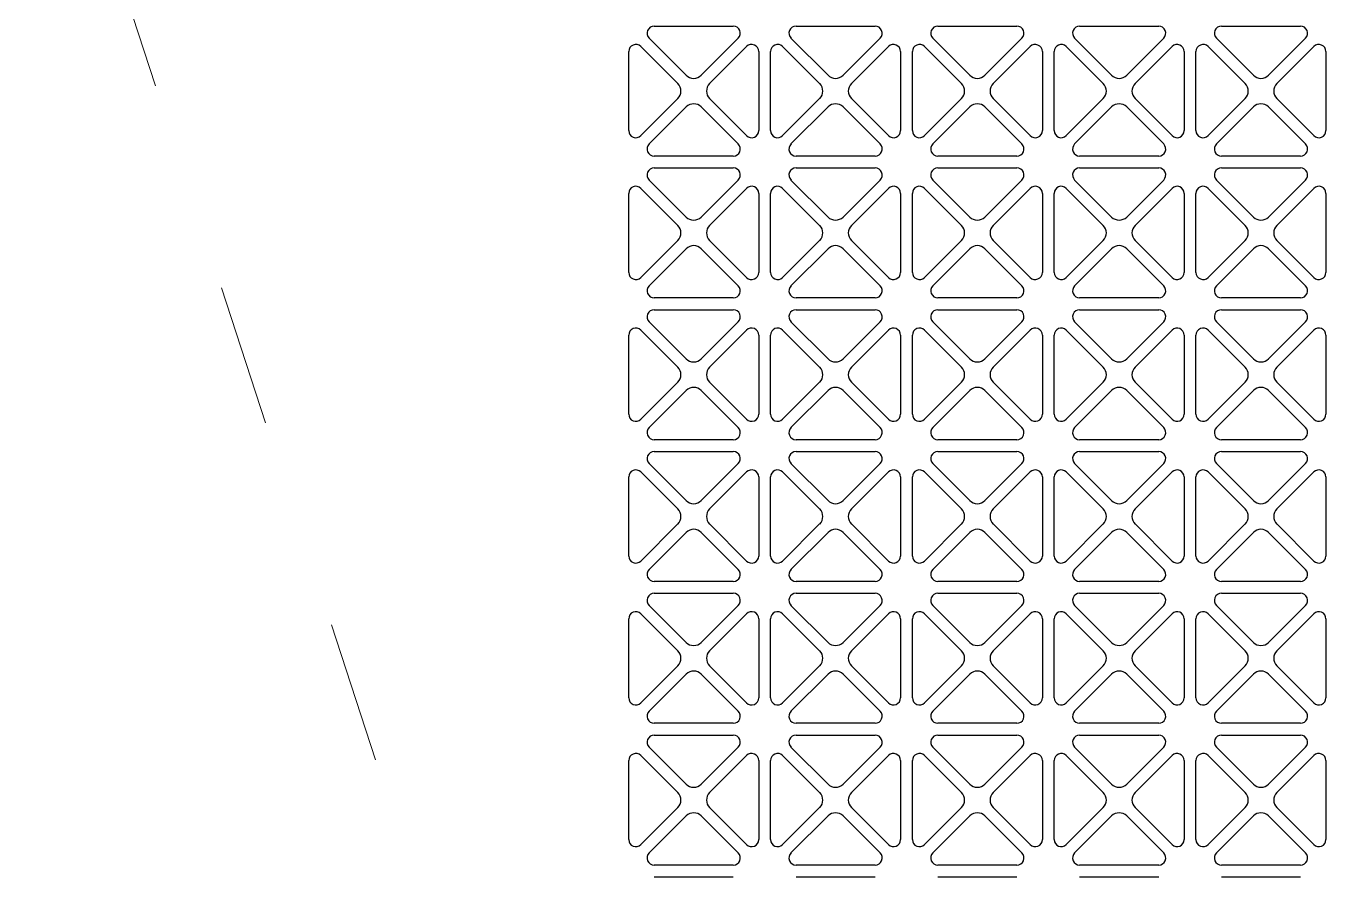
# Model space of a CAD drawing. Extents: x 59521 to 184406, y -1257 to 56672.
# Drawn here: x 68369.8 to 68590.7, y 19740.2 to 19884.2 of the extents above; entities that cross this region are included whole.
import ezdxf

# ---------------------------------------------------------------- set-up
doc = ezdxf.new("R2010")
doc.units = 0
doc.header["$MEASUREMENT"] = 0
doc.linetypes.add('ACAD_ISO03W100', pattern=[30, 12, -18])
doc.layers.get('0').update_dxf_attribs({"linetype": 'CONTINUOUS'})
doc.layers.add('THICK', color=7, linetype='CONTINUOUS', lineweight=0)
doc.layers.add('WANGKONG_0', color=7, linetype='CONTINUOUS')

# ---------------------------------------------------------------- blocks, each defined once
blk = doc.blocks.new('ju77')
at = {"layer": 'WANGKONG_0', "color": 87, "linetype": 'Continuous'}
for p, q in [((-266.73, 155), (-253.35, 155)), ((-242.73, 155), (-229.35, 155)), ((-218.73, 155), (-205.35, 155)), ((-194.73, 155), (-181.35, 155)), ((-170.73, 155), (-157.35, 155)), ((-261.31, 146.69), (-267.58, 152.95)), ((-252.5, 152.95), (-258.77, 146.69)), ((-237.31, 146.69), (-243.58, 152.95)), ((-228.5, 152.95), (-234.77, 146.69)), ((-213.31, 146.69), (-219.58, 152.95)), ((-204.5, 152.95), (-210.77, 146.69)), ((-189.31, 146.69), (-195.58, 152.95)), ((-180.5, 152.95), (-186.77, 146.69)), ((-165.31, 146.69), (-171.58, 152.95)), ((-156.5, 152.95), (-162.77, 146.69)), ((-271.04, 137.31), (-271.04, 150.69)), ((-268.99, 151.54), (-262.73, 145.27)), ((-257.35, 145.27), (-251.09, 151.54)), ((-249.04, 150.69), (-249.04, 137.31)), ((-247.04, 137.31), (-247.04, 150.69)), ((-244.99, 151.54), (-238.73, 145.27)), ((-233.35, 145.27), (-227.09, 151.54)), ((-225.04, 150.69), (-225.04, 137.31)), ((-223.04, 137.31), (-223.04, 150.69)), ((-220.99, 151.54), (-214.73, 145.27)), ((-209.35, 145.27), (-203.09, 151.54)), ((-201.04, 150.69), (-201.04, 137.31)), ((-199.04, 137.31), (-199.04, 150.69)), ((-196.99, 151.54), (-190.73, 145.27)), ((-185.35, 145.27), (-179.09, 151.54)), ((-177.04, 150.69), (-177.04, 137.31)), ((-175.04, 137.31), (-175.04, 150.69)), ((-172.99, 151.54), (-166.73, 145.27)), ((-161.35, 145.27), (-155.09, 151.54)), ((-153.04, 150.69), (-153.04, 137.31)), ((-262.73, 142.73), (-268.99, 136.46)), ((-251.09, 136.46), (-257.35, 142.73)), ((-238.73, 142.73), (-244.99, 136.46)), ((-227.09, 136.46), (-233.35, 142.73)), ((-214.73, 142.73), (-220.99, 136.46)), ((-203.09, 136.46), (-209.35, 142.73)), ((-190.73, 142.73), (-196.99, 136.46)), ((-179.09, 136.46), (-185.35, 142.73)), ((-166.73, 142.73), (-172.99, 136.46)), ((-155.09, 136.46), (-161.35, 142.73)), ((-267.58, 135.05), (-261.31, 141.31)), ((-258.77, 141.31), (-252.5, 135.05)), ((-243.58, 135.05), (-237.31, 141.31)), ((-234.77, 141.31), (-228.5, 135.05)), ((-219.58, 135.05), (-213.31, 141.31)), ((-210.77, 141.31), (-204.5, 135.05)), ((-195.58, 135.05), (-189.31, 141.31)), ((-186.77, 141.31), (-180.5, 135.05)), ((-171.58, 135.05), (-165.31, 141.31)), ((-162.77, 141.31), (-156.5, 135.05)), ((-253.35, 133), (-266.73, 133)), ((-229.35, 133), (-242.73, 133)), ((-205.35, 133), (-218.73, 133)), ((-181.35, 133), (-194.73, 133)), ((-157.35, 133), (-170.73, 133)), ((-266.73, 131), (-253.35, 131)), ((-242.73, 131), (-229.35, 131)), ((-218.73, 131), (-205.35, 131)), ((-194.73, 131), (-181.35, 131)), ((-170.73, 131), (-157.35, 131)), ((-261.31, 122.69), (-267.58, 128.95)), ((-252.5, 128.95), (-258.77, 122.69)), ((-237.31, 122.69), (-243.58, 128.95)), ((-228.5, 128.95), (-234.77, 122.69)), ((-213.31, 122.69), (-219.58, 128.95)), ((-204.5, 128.95), (-210.77, 122.69)), ((-189.31, 122.69), (-195.58, 128.95)), ((-180.5, 128.95), (-186.77, 122.69)), ((-165.31, 122.69), (-171.58, 128.95)), ((-156.5, 128.95), (-162.77, 122.69)), ((-271.04, 113.31), (-271.04, 126.69)), ((-268.99, 127.54), (-262.73, 121.27)), ((-257.35, 121.27), (-251.09, 127.54)), ((-249.04, 126.69), (-249.04, 113.31)), ((-247.04, 113.31), (-247.04, 126.69)), ((-244.99, 127.54), (-238.73, 121.27)), ((-233.35, 121.27), (-227.09, 127.54)), ((-225.04, 126.69), (-225.04, 113.31)), ((-223.04, 113.31), (-223.04, 126.69)), ((-220.99, 127.54), (-214.73, 121.27)), ((-209.35, 121.27), (-203.09, 127.54)), ((-201.04, 126.69), (-201.04, 113.31)), ((-199.04, 113.31), (-199.04, 126.69)), ((-196.99, 127.54), (-190.73, 121.27)), ((-185.35, 121.27), (-179.09, 127.54)), ((-177.04, 126.69), (-177.04, 113.31)), ((-175.04, 113.31), (-175.04, 126.69)), ((-172.99, 127.54), (-166.73, 121.27)), ((-161.35, 121.27), (-155.09, 127.54)), ((-153.04, 126.69), (-153.04, 113.31)), ((-262.73, 118.73), (-268.99, 112.46)), ((-267.58, 111.05), (-261.31, 117.31)), ((-258.77, 117.31), (-252.5, 111.05)), ((-251.09, 112.46), (-257.35, 118.73)), ((-238.73, 118.73), (-244.99, 112.46)), ((-243.58, 111.05), (-237.31, 117.31)), ((-234.77, 117.31), (-228.5, 111.05)), ((-227.09, 112.46), (-233.35, 118.73)), ((-214.73, 118.73), (-220.99, 112.46)), ((-219.58, 111.05), (-213.31, 117.31)), ((-210.77, 117.31), (-204.5, 111.05)), ((-203.09, 112.46), (-209.35, 118.73)), ((-190.73, 118.73), (-196.99, 112.46)), ((-195.58, 111.05), (-189.31, 117.31)), ((-186.77, 117.31), (-180.5, 111.05)), ((-179.09, 112.46), (-185.35, 118.73)), ((-166.73, 118.73), (-172.99, 112.46)), ((-171.58, 111.05), (-165.31, 117.31)), ((-162.77, 117.31), (-156.5, 111.05)), ((-155.09, 112.46), (-161.35, 118.73)), ((-253.35, 109), (-266.73, 109)), ((-229.35, 109), (-242.73, 109)), ((-205.35, 109), (-218.73, 109)), ((-181.35, 109), (-194.73, 109)), ((-157.35, 109), (-170.73, 109)), ((-266.73, 107), (-253.35, 107)), ((-242.73, 107), (-229.35, 107)), ((-218.73, 107), (-205.35, 107)), ((-194.73, 107), (-181.35, 107)), ((-170.73, 107), (-157.35, 107)), ((-261.31, 98.69), (-267.58, 104.95)), ((-252.5, 104.95), (-258.77, 98.69)), ((-237.31, 98.69), (-243.58, 104.95)), ((-228.5, 104.95), (-234.77, 98.69)), ((-213.31, 98.69), (-219.58, 104.95)), ((-204.5, 104.95), (-210.77, 98.69)), ((-189.31, 98.69), (-195.58, 104.95)), ((-180.5, 104.95), (-186.77, 98.69)), ((-165.31, 98.69), (-171.58, 104.95)), ((-156.5, 104.95), (-162.77, 98.69)), ((-271.04, 89.31), (-271.04, 102.69)), ((-268.99, 103.54), (-262.73, 97.27)), ((-257.35, 97.27), (-251.09, 103.54)), ((-249.04, 102.69), (-249.04, 89.31)), ((-247.04, 89.31), (-247.04, 102.69)), ((-244.99, 103.54), (-238.73, 97.27)), ((-233.35, 97.27), (-227.09, 103.54)), ((-225.04, 102.69), (-225.04, 89.31)), ((-223.04, 89.31), (-223.04, 102.69)), ((-220.99, 103.54), (-214.73, 97.27)), ((-209.35, 97.27), (-203.09, 103.54)), ((-201.04, 102.69), (-201.04, 89.31)), ((-199.04, 89.31), (-199.04, 102.69)), ((-196.99, 103.54), (-190.73, 97.27)), ((-185.35, 97.27), (-179.09, 103.54)), ((-177.04, 102.69), (-177.04, 89.31)), ((-175.04, 89.31), (-175.04, 102.69)), ((-172.99, 103.54), (-166.73, 97.27)), ((-161.35, 97.27), (-155.09, 103.54)), ((-153.04, 102.69), (-153.04, 89.31)), ((-262.73, 94.73), (-268.99, 88.46)), ((-267.58, 87.05), (-261.31, 93.31)), ((-258.77, 93.31), (-252.5, 87.05)), ((-251.09, 88.46), (-257.35, 94.73)), ((-238.73, 94.73), (-244.99, 88.46)), ((-243.58, 87.05), (-237.31, 93.31)), ((-234.77, 93.31), (-228.5, 87.05)), ((-227.09, 88.46), (-233.35, 94.73)), ((-214.73, 94.73), (-220.99, 88.46)), ((-219.58, 87.05), (-213.31, 93.31)), ((-210.77, 93.31), (-204.5, 87.05)), ((-203.09, 88.46), (-209.35, 94.73)), ((-190.73, 94.73), (-196.99, 88.46)), ((-195.58, 87.05), (-189.31, 93.31)), ((-186.77, 93.31), (-180.5, 87.05)), ((-179.09, 88.46), (-185.35, 94.73)), ((-166.73, 94.73), (-172.99, 88.46)), ((-171.58, 87.05), (-165.31, 93.31)), ((-162.77, 93.31), (-156.5, 87.05)), ((-155.09, 88.46), (-161.35, 94.73)), ((-253.35, 85), (-266.73, 85)), ((-229.35, 85), (-242.73, 85)), ((-205.35, 85), (-218.73, 85)), ((-181.35, 85), (-194.73, 85)), ((-157.35, 85), (-170.73, 85)), ((-266.73, 83), (-253.35, 83)), ((-242.73, 83), (-229.35, 83)), ((-218.73, 83), (-205.35, 83)), ((-194.73, 83), (-181.35, 83)), ((-170.73, 83), (-157.35, 83)), ((-261.31, 74.69), (-267.58, 80.95)), ((-252.5, 80.95), (-258.77, 74.69)), ((-237.31, 74.69), (-243.58, 80.95)), ((-228.5, 80.95), (-234.77, 74.69)), ((-213.31, 74.69), (-219.58, 80.95)), ((-204.5, 80.95), (-210.77, 74.69)), ((-189.31, 74.69), (-195.58, 80.95)), ((-180.5, 80.95), (-186.77, 74.69)), ((-165.31, 74.69), (-171.58, 80.95)), ((-156.5, 80.95), (-162.77, 74.69)), ((-271.04, 65.31), (-271.04, 78.69)), ((-268.99, 79.54), (-262.73, 73.27)), ((-257.35, 73.27), (-251.09, 79.54)), ((-249.04, 78.69), (-249.04, 65.31)), ((-247.04, 65.31), (-247.04, 78.69)), ((-244.99, 79.54), (-238.73, 73.27)), ((-233.35, 73.27), (-227.09, 79.54)), ((-225.04, 78.69), (-225.04, 65.31)), ((-223.04, 65.31), (-223.04, 78.69)), ((-220.99, 79.54), (-214.73, 73.27)), ((-209.35, 73.27), (-203.09, 79.54)), ((-201.04, 78.69), (-201.04, 65.31)), ((-199.04, 65.31), (-199.04, 78.69)), ((-196.99, 79.54), (-190.73, 73.27)), ((-185.35, 73.27), (-179.09, 79.54)), ((-177.04, 78.69), (-177.04, 65.31)), ((-175.04, 65.31), (-175.04, 78.69)), ((-172.99, 79.54), (-166.73, 73.27)), ((-161.35, 73.27), (-155.09, 79.54)), ((-153.04, 78.69), (-153.04, 65.31)), ((-262.73, 70.73), (-268.99, 64.46)), ((-251.09, 64.46), (-257.35, 70.73)), ((-238.73, 70.73), (-244.99, 64.46)), ((-227.09, 64.46), (-233.35, 70.73)), ((-214.73, 70.73), (-220.99, 64.46)), ((-203.09, 64.46), (-209.35, 70.73)), ((-190.73, 70.73), (-196.99, 64.46)), ((-179.09, 64.46), (-185.35, 70.73)), ((-166.73, 70.73), (-172.99, 64.46)), ((-155.09, 64.46), (-161.35, 70.73)), ((-267.58, 63.05), (-261.31, 69.31)), ((-258.77, 69.31), (-252.5, 63.05)), ((-243.58, 63.05), (-237.31, 69.31)), ((-234.77, 69.31), (-228.5, 63.05)), ((-219.58, 63.05), (-213.31, 69.31)), ((-210.77, 69.31), (-204.5, 63.05)), ((-195.58, 63.05), (-189.31, 69.31)), ((-186.77, 69.31), (-180.5, 63.05)), ((-171.58, 63.05), (-165.31, 69.31)), ((-162.77, 69.31), (-156.5, 63.05)), ((-253.35, 61), (-266.73, 61)), ((-229.35, 61), (-242.73, 61)), ((-205.35, 61), (-218.73, 61)), ((-181.35, 61), (-194.73, 61)), ((-157.35, 61), (-170.73, 61)), ((-266.73, 59), (-253.35, 59)), ((-242.73, 59), (-229.35, 59)), ((-218.73, 59), (-205.35, 59)), ((-194.73, 59), (-181.35, 59)), ((-170.73, 59), (-157.35, 59)), ((-268.99, 55.54), (-262.73, 49.27)), ((-261.31, 50.69), (-267.58, 56.95)), ((-252.5, 56.95), (-258.77, 50.69)), ((-257.35, 49.27), (-251.09, 55.54)), ((-244.99, 55.54), (-238.73, 49.27)), ((-237.31, 50.69), (-243.58, 56.95)), ((-228.5, 56.95), (-234.77, 50.69)), ((-233.35, 49.27), (-227.09, 55.54)), ((-220.99, 55.54), (-214.73, 49.27)), ((-213.31, 50.69), (-219.58, 56.95)), ((-204.5, 56.95), (-210.77, 50.69)), ((-209.35, 49.27), (-203.09, 55.54)), ((-196.99, 55.54), (-190.73, 49.27)), ((-189.31, 50.69), (-195.58, 56.95)), ((-180.5, 56.95), (-186.77, 50.69)), ((-185.35, 49.27), (-179.09, 55.54)), ((-172.99, 55.54), (-166.73, 49.27)), ((-165.31, 50.69), (-171.58, 56.95)), ((-156.5, 56.95), (-162.77, 50.69)), ((-161.35, 49.27), (-155.09, 55.54)), ((-271.04, 41.31), (-271.04, 54.69)), ((-249.04, 54.69), (-249.04, 41.31)), ((-247.04, 41.31), (-247.04, 54.69)), ((-225.04, 54.69), (-225.04, 41.31)), ((-223.04, 41.31), (-223.04, 54.69)), ((-201.04, 54.69), (-201.04, 41.31)), ((-199.04, 41.31), (-199.04, 54.69)), ((-177.04, 54.69), (-177.04, 41.31)), ((-175.04, 41.31), (-175.04, 54.69)), ((-153.04, 54.69), (-153.04, 41.31)), ((-262.73, 46.73), (-268.99, 40.46)), ((-251.09, 40.46), (-257.35, 46.73)), ((-238.73, 46.73), (-244.99, 40.46)), ((-227.09, 40.46), (-233.35, 46.73)), ((-214.73, 46.73), (-220.99, 40.46)), ((-203.09, 40.46), (-209.35, 46.73)), ((-190.73, 46.73), (-196.99, 40.46)), ((-179.09, 40.46), (-185.35, 46.73)), ((-166.73, 46.73), (-172.99, 40.46)), ((-155.09, 40.46), (-161.35, 46.73)), ((-267.58, 39.05), (-261.31, 45.31)), ((-258.77, 45.31), (-252.5, 39.05)), ((-243.58, 39.05), (-237.31, 45.31)), ((-234.77, 45.31), (-228.5, 39.05)), ((-219.58, 39.05), (-213.31, 45.31)), ((-210.77, 45.31), (-204.5, 39.05)), ((-195.58, 39.05), (-189.31, 45.31)), ((-186.77, 45.31), (-180.5, 39.05)), ((-171.58, 39.05), (-165.31, 45.31)), ((-162.77, 45.31), (-156.5, 39.05)), ((-253.35, 37), (-266.73, 37)), ((-229.35, 37), (-242.73, 37)), ((-205.35, 37), (-218.73, 37)), ((-181.35, 37), (-194.73, 37)), ((-157.35, 37), (-170.73, 37)), ((-266.73, 35), (-253.35, 35)), ((-242.73, 35), (-229.35, 35)), ((-218.73, 35), (-205.35, 35)), ((-194.73, 35), (-181.35, 35)), ((-170.73, 35), (-157.35, 35)), ((-268.99, 31.54), (-262.73, 25.27)), ((-261.31, 26.69), (-267.58, 32.95)), ((-252.5, 32.95), (-258.77, 26.69)), ((-257.35, 25.27), (-251.09, 31.54)), ((-244.99, 31.54), (-238.73, 25.27)), ((-237.31, 26.69), (-243.58, 32.95)), ((-228.5, 32.95), (-234.77, 26.69)), ((-233.35, 25.27), (-227.09, 31.54)), ((-220.99, 31.54), (-214.73, 25.27)), ((-213.31, 26.69), (-219.58, 32.95)), ((-204.5, 32.95), (-210.77, 26.69)), ((-209.35, 25.27), (-203.09, 31.54)), ((-196.99, 31.54), (-190.73, 25.27)), ((-189.31, 26.69), (-195.58, 32.95)), ((-180.5, 32.95), (-186.77, 26.69)), ((-185.35, 25.27), (-179.09, 31.54)), ((-172.99, 31.54), (-166.73, 25.27)), ((-165.31, 26.69), (-171.58, 32.95)), ((-156.5, 32.95), (-162.77, 26.69)), ((-161.35, 25.27), (-155.09, 31.54)), ((-271.04, 17.31), (-271.04, 30.69)), ((-249.04, 30.69), (-249.04, 17.31)), ((-247.04, 17.31), (-247.04, 30.69)), ((-225.04, 30.69), (-225.04, 17.31)), ((-223.04, 17.31), (-223.04, 30.69)), ((-201.04, 30.69), (-201.04, 17.31)), ((-199.04, 17.31), (-199.04, 30.69)), ((-177.04, 30.69), (-177.04, 17.31)), ((-175.04, 17.31), (-175.04, 30.69)), ((-153.04, 30.69), (-153.04, 17.31)), ((-262.73, 22.73), (-268.99, 16.46)), ((-251.09, 16.46), (-257.35, 22.73)), ((-238.73, 22.73), (-244.99, 16.46)), ((-227.09, 16.46), (-233.35, 22.73)), ((-214.73, 22.73), (-220.99, 16.46)), ((-203.09, 16.46), (-209.35, 22.73)), ((-190.73, 22.73), (-196.99, 16.46)), ((-179.09, 16.46), (-185.35, 22.73)), ((-166.73, 22.73), (-172.99, 16.46)), ((-155.09, 16.46), (-161.35, 22.73)), ((-267.58, 15.05), (-261.31, 21.31)), ((-258.77, 21.31), (-252.5, 15.05)), ((-243.58, 15.05), (-237.31, 21.31)), ((-234.77, 21.31), (-228.5, 15.05)), ((-219.58, 15.05), (-213.31, 21.31)), ((-210.77, 21.31), (-204.5, 15.05)), ((-195.58, 15.05), (-189.31, 21.31)), ((-186.77, 21.31), (-180.5, 15.05)), ((-171.58, 15.05), (-165.31, 21.31)), ((-162.77, 21.31), (-156.5, 15.05)), ((-253.35, 13), (-266.73, 13)), ((-229.35, 13), (-242.73, 13)), ((-205.35, 13), (-218.73, 13)), ((-181.35, 13), (-194.73, 13)), ((-157.35, 13), (-170.73, 13)), ((-266.73, 11), (-253.35, 11)), ((-242.73, 11), (-229.35, 11)), ((-218.73, 11), (-205.35, 11)), ((-194.73, 11), (-181.35, 11)), ((-170.73, 11), (-157.35, 11))]:
    blk.add_line(p, q, dxfattribs=at)
for centre, radius, start, end in [((-266.73, 153.8), 1.2, 90, 225), ((-253.35, 153.8), 1.2, 315, 90), ((-242.73, 153.8), 1.2, 90, 225), ((-229.35, 153.8), 1.2, 315, 90), ((-218.73, 153.8), 1.2, 90, 225), ((-205.35, 153.8), 1.2, 315, 90), ((-194.73, 153.8), 1.2, 90, 225), ((-181.35, 153.8), 1.2, 315, 90), ((-170.73, 153.8), 1.2, 90, 225), ((-157.35, 153.8), 1.2, 315, 90), ((-269.84, 150.69), 1.2, 45, 180), ((-250.24, 150.69), 1.2, 0, 135), ((-245.84, 150.69), 1.2, 45, 180), ((-226.24, 150.69), 1.2, 0, 135), ((-221.84, 150.69), 1.2, 45, 180), ((-202.24, 150.69), 1.2, 0, 135), ((-197.84, 150.69), 1.2, 45, 180), ((-178.24, 150.69), 1.2, 0, 135), ((-173.84, 150.69), 1.2, 45, 180), ((-154.24, 150.69), 1.2, 0, 135), ((-260.04, 147.96), 1.8, 225, 315), ((-236.04, 147.96), 1.8, 225, 315), ((-212.04, 147.96), 1.8, 225, 315), ((-188.04, 147.96), 1.8, 225, 315), ((-164.04, 147.96), 1.8, 225, 315), ((-264, 144), 1.8, 315, 45), ((-256.08, 144), 1.8, 135, 225), ((-240, 144), 1.8, 315, 45), ((-232.08, 144), 1.8, 135, 225), ((-216, 144), 1.8, 315, 45), ((-208.08, 144), 1.8, 135, 225), ((-192, 144), 1.8, 315, 45), ((-184.08, 144), 1.8, 135, 225), ((-168, 144), 1.8, 315, 45), ((-160.08, 144), 1.8, 135, 225), ((-260.04, 140.04), 1.8, 45, 135), ((-236.04, 140.04), 1.8, 45, 135), ((-212.04, 140.04), 1.8, 45, 135), ((-188.04, 140.04), 1.8, 45, 135), ((-164.04, 140.04), 1.8, 45, 135), ((-269.84, 137.31), 1.2, 180, 315), ((-250.24, 137.31), 1.2, 225, 0), ((-245.84, 137.31), 1.2, 180, 315), ((-226.24, 137.31), 1.2, 225, 0), ((-221.84, 137.31), 1.2, 180, 315), ((-202.24, 137.31), 1.2, 225, 0), ((-197.84, 137.31), 1.2, 180, 315), ((-178.24, 137.31), 1.2, 225, 0), ((-173.84, 137.31), 1.2, 180, 315), ((-154.24, 137.31), 1.2, 225, 0), ((-266.73, 134.2), 1.2, 135, 270), ((-253.35, 134.2), 1.2, 270, 45), ((-242.73, 134.2), 1.2, 135, 270), ((-229.35, 134.2), 1.2, 270, 45), ((-218.73, 134.2), 1.2, 135, 270), ((-205.35, 134.2), 1.2, 270, 45), ((-194.73, 134.2), 1.2, 135, 270), ((-181.35, 134.2), 1.2, 270, 45), ((-170.73, 134.2), 1.2, 135, 270), ((-157.35, 134.2), 1.2, 270, 45), ((-266.73, 129.8), 1.2, 90, 225), ((-253.35, 129.8), 1.2, 315, 90), ((-242.73, 129.8), 1.2, 90, 225), ((-229.35, 129.8), 1.2, 315, 90), ((-218.73, 129.8), 1.2, 90, 225), ((-205.35, 129.8), 1.2, 315, 90), ((-194.73, 129.8), 1.2, 90, 225), ((-181.35, 129.8), 1.2, 315, 90), ((-170.73, 129.8), 1.2, 90, 225), ((-157.35, 129.8), 1.2, 315, 90), ((-269.84, 126.69), 1.2, 45, 180), ((-250.24, 126.69), 1.2, 0, 135), ((-245.84, 126.69), 1.2, 45, 180), ((-226.24, 126.69), 1.2, 0, 135), ((-221.84, 126.69), 1.2, 45, 180), ((-202.24, 126.69), 1.2, 0, 135), ((-197.84, 126.69), 1.2, 45, 180), ((-178.24, 126.69), 1.2, 0, 135), ((-173.84, 126.69), 1.2, 45, 180), ((-154.24, 126.69), 1.2, 0, 135), ((-260.04, 123.96), 1.8, 225, 315), ((-236.04, 123.96), 1.8, 225, 315), ((-212.04, 123.96), 1.8, 225, 315), ((-188.04, 123.96), 1.8, 225, 315), ((-164.04, 123.96), 1.8, 225, 315), ((-264, 120), 1.8, 315, 45), ((-256.08, 120), 1.8, 135, 225), ((-240, 120), 1.8, 315, 45), ((-232.08, 120), 1.8, 135, 225), ((-216, 120), 1.8, 315, 45), ((-208.08, 120), 1.8, 135, 225), ((-192, 120), 1.8, 315, 45), ((-184.08, 120), 1.8, 135, 225), ((-168, 120), 1.8, 315, 45), ((-160.08, 120), 1.8, 135, 225), ((-260.04, 116.04), 1.8, 45, 135), ((-236.04, 116.04), 1.8, 45, 135), ((-212.04, 116.04), 1.8, 45, 135), ((-188.04, 116.04), 1.8, 45, 135), ((-164.04, 116.04), 1.8, 45, 135), ((-269.84, 113.31), 1.2, 180, 315), ((-250.24, 113.31), 1.2, 225, 0), ((-245.84, 113.31), 1.2, 180, 315), ((-226.24, 113.31), 1.2, 225, 0), ((-221.84, 113.31), 1.2, 180, 315), ((-202.24, 113.31), 1.2, 225, 0), ((-197.84, 113.31), 1.2, 180, 315), ((-178.24, 113.31), 1.2, 225, 0), ((-173.84, 113.31), 1.2, 180, 315), ((-154.24, 113.31), 1.2, 225, 0), ((-266.73, 110.2), 1.2, 135, 270), ((-253.35, 110.2), 1.2, 270, 45), ((-242.73, 110.2), 1.2, 135, 270), ((-229.35, 110.2), 1.2, 270, 45), ((-218.73, 110.2), 1.2, 135, 270), ((-205.35, 110.2), 1.2, 270, 45), ((-194.73, 110.2), 1.2, 135, 270), ((-181.35, 110.2), 1.2, 270, 45), ((-170.73, 110.2), 1.2, 135, 270), ((-157.35, 110.2), 1.2, 270, 45), ((-266.73, 105.8), 1.2, 90, 225), ((-253.35, 105.8), 1.2, 315, 90), ((-242.73, 105.8), 1.2, 90, 225), ((-229.35, 105.8), 1.2, 315, 90), ((-218.73, 105.8), 1.2, 90, 225), ((-205.35, 105.8), 1.2, 315, 90), ((-194.73, 105.8), 1.2, 90, 225), ((-181.35, 105.8), 1.2, 315, 90), ((-170.73, 105.8), 1.2, 90, 225), ((-157.35, 105.8), 1.2, 315, 90), ((-269.84, 102.69), 1.2, 45, 180), ((-250.24, 102.69), 1.2, 0, 135), ((-245.84, 102.69), 1.2, 45, 180), ((-226.24, 102.69), 1.2, 0, 135), ((-221.84, 102.69), 1.2, 45, 180), ((-202.24, 102.69), 1.2, 0, 135), ((-197.84, 102.69), 1.2, 45, 180), ((-178.24, 102.69), 1.2, 0, 135), ((-173.84, 102.69), 1.2, 45, 180), ((-154.24, 102.69), 1.2, 0, 135), ((-264, 96), 1.8, 315, 45), ((-260.04, 99.96), 1.8, 225, 315), ((-256.08, 96), 1.8, 135, 225), ((-240, 96), 1.8, 315, 45), ((-236.04, 99.96), 1.8, 225, 315), ((-232.08, 96), 1.8, 135, 225), ((-216, 96), 1.8, 315, 45), ((-212.04, 99.96), 1.8, 225, 315), ((-208.08, 96), 1.8, 135, 225), ((-192, 96), 1.8, 315, 45), ((-188.04, 99.96), 1.8, 225, 315), ((-184.08, 96), 1.8, 135, 225), ((-168, 96), 1.8, 315, 45), ((-164.04, 99.96), 1.8, 225, 315), ((-160.08, 96), 1.8, 135, 225), ((-260.04, 92.04), 1.8, 45, 135), ((-236.04, 92.04), 1.8, 45, 135), ((-212.04, 92.04), 1.8, 45, 135), ((-188.04, 92.04), 1.8, 45, 135), ((-164.04, 92.04), 1.8, 45, 135), ((-269.84, 89.31), 1.2, 180, 315), ((-250.24, 89.31), 1.2, 225, 0), ((-245.84, 89.31), 1.2, 180, 315), ((-226.24, 89.31), 1.2, 225, 0), ((-221.84, 89.31), 1.2, 180, 315), ((-202.24, 89.31), 1.2, 225, 0), ((-197.84, 89.31), 1.2, 180, 315), ((-178.24, 89.31), 1.2, 225, 0), ((-173.84, 89.31), 1.2, 180, 315), ((-154.24, 89.31), 1.2, 225, 0), ((-266.73, 86.2), 1.2, 135, 270), ((-253.35, 86.2), 1.2, 270, 45), ((-242.73, 86.2), 1.2, 135, 270), ((-229.35, 86.2), 1.2, 270, 45), ((-218.73, 86.2), 1.2, 135, 270), ((-205.35, 86.2), 1.2, 270, 45), ((-194.73, 86.2), 1.2, 135, 270), ((-181.35, 86.2), 1.2, 270, 45), ((-170.73, 86.2), 1.2, 135, 270), ((-157.35, 86.2), 1.2, 270, 45), ((-266.73, 81.8), 1.2, 90, 225), ((-253.35, 81.8), 1.2, 315, 90), ((-242.73, 81.8), 1.2, 90, 225), ((-229.35, 81.8), 1.2, 315, 90), ((-218.73, 81.8), 1.2, 90, 225), ((-205.35, 81.8), 1.2, 315, 90), ((-194.73, 81.8), 1.2, 90, 225), ((-181.35, 81.8), 1.2, 315, 90), ((-170.73, 81.8), 1.2, 90, 225), ((-157.35, 81.8), 1.2, 315, 90), ((-269.84, 78.69), 1.2, 45, 180), ((-250.24, 78.69), 1.2, 0, 135), ((-245.84, 78.69), 1.2, 45, 180), ((-226.24, 78.69), 1.2, 0, 135), ((-221.84, 78.69), 1.2, 45, 180), ((-202.24, 78.69), 1.2, 0, 135), ((-197.84, 78.69), 1.2, 45, 180), ((-178.24, 78.69), 1.2, 0, 135), ((-173.84, 78.69), 1.2, 45, 180), ((-154.24, 78.69), 1.2, 0, 135), ((-264, 72), 1.8, 315, 45), ((-260.04, 75.96), 1.8, 225, 315), ((-256.08, 72), 1.8, 135, 225), ((-240, 72), 1.8, 315, 45), ((-236.04, 75.96), 1.8, 225, 315), ((-232.08, 72), 1.8, 135, 225), ((-216, 72), 1.8, 315, 45), ((-212.04, 75.96), 1.8, 225, 315), ((-208.08, 72), 1.8, 135, 225), ((-192, 72), 1.8, 315, 45), ((-188.04, 75.96), 1.8, 225, 315), ((-184.08, 72), 1.8, 135, 225), ((-168, 72), 1.8, 315, 45), ((-164.04, 75.96), 1.8, 225, 315), ((-160.08, 72), 1.8, 135, 225), ((-260.04, 68.04), 1.8, 45, 135), ((-236.04, 68.04), 1.8, 45, 135), ((-212.04, 68.04), 1.8, 45, 135), ((-188.04, 68.04), 1.8, 45, 135), ((-164.04, 68.04), 1.8, 45, 135), ((-269.84, 65.31), 1.2, 180, 315), ((-250.24, 65.31), 1.2, 225, 0), ((-245.84, 65.31), 1.2, 180, 315), ((-226.24, 65.31), 1.2, 225, 0), ((-221.84, 65.31), 1.2, 180, 315), ((-202.24, 65.31), 1.2, 225, 0), ((-197.84, 65.31), 1.2, 180, 315), ((-178.24, 65.31), 1.2, 225, 0), ((-173.84, 65.31), 1.2, 180, 315), ((-154.24, 65.31), 1.2, 225, 0), ((-266.73, 62.2), 1.2, 135, 270), ((-253.35, 62.2), 1.2, 270, 45), ((-242.73, 62.2), 1.2, 135, 270), ((-229.35, 62.2), 1.2, 270, 45), ((-218.73, 62.2), 1.2, 135, 270), ((-205.35, 62.2), 1.2, 270, 45), ((-194.73, 62.2), 1.2, 135, 270), ((-181.35, 62.2), 1.2, 270, 45), ((-170.73, 62.2), 1.2, 135, 270), ((-157.35, 62.2), 1.2, 270, 45), ((-266.73, 57.8), 1.2, 90, 225), ((-253.35, 57.8), 1.2, 315, 90), ((-242.73, 57.8), 1.2, 90, 225), ((-229.35, 57.8), 1.2, 315, 90), ((-218.73, 57.8), 1.2, 90, 225), ((-205.35, 57.8), 1.2, 315, 90), ((-194.73, 57.8), 1.2, 90, 225), ((-181.35, 57.8), 1.2, 315, 90), ((-170.73, 57.8), 1.2, 90, 225), ((-157.35, 57.8), 1.2, 315, 90), ((-269.84, 54.69), 1.2, 45, 180), ((-250.24, 54.69), 1.2, 0, 135), ((-245.84, 54.69), 1.2, 45, 180), ((-226.24, 54.69), 1.2, 0, 135), ((-221.84, 54.69), 1.2, 45, 180), ((-202.24, 54.69), 1.2, 0, 135), ((-197.84, 54.69), 1.2, 45, 180), ((-178.24, 54.69), 1.2, 0, 135), ((-173.84, 54.69), 1.2, 45, 180), ((-154.24, 54.69), 1.2, 0, 135), ((-264, 48), 1.8, 315, 45), ((-260.04, 51.96), 1.8, 225, 315), ((-256.08, 48), 1.8, 135, 225), ((-240, 48), 1.8, 315, 45), ((-236.04, 51.96), 1.8, 225, 315), ((-232.08, 48), 1.8, 135, 225), ((-216, 48), 1.8, 315, 45), ((-212.04, 51.96), 1.8, 225, 315), ((-208.08, 48), 1.8, 135, 225), ((-192, 48), 1.8, 315, 45), ((-188.04, 51.96), 1.8, 225, 315), ((-184.08, 48), 1.8, 135, 225), ((-168, 48), 1.8, 315, 45), ((-164.04, 51.96), 1.8, 225, 315), ((-160.08, 48), 1.8, 135, 225), ((-260.04, 44.04), 1.8, 45, 135), ((-236.04, 44.04), 1.8, 45, 135), ((-212.04, 44.04), 1.8, 45, 135), ((-188.04, 44.04), 1.8, 45, 135), ((-164.04, 44.04), 1.8, 45, 135), ((-269.84, 41.31), 1.2, 180, 315), ((-250.24, 41.31), 1.2, 225, 0), ((-245.84, 41.31), 1.2, 180, 315), ((-226.24, 41.31), 1.2, 225, 0), ((-221.84, 41.31), 1.2, 180, 315), ((-202.24, 41.31), 1.2, 225, 0), ((-197.84, 41.31), 1.2, 180, 315), ((-178.24, 41.31), 1.2, 225, 0), ((-173.84, 41.31), 1.2, 180, 315), ((-154.24, 41.31), 1.2, 225, 0), ((-266.73, 38.2), 1.2, 135, 270), ((-253.35, 38.2), 1.2, 270, 45), ((-242.73, 38.2), 1.2, 135, 270), ((-229.35, 38.2), 1.2, 270, 45), ((-218.73, 38.2), 1.2, 135, 270), ((-205.35, 38.2), 1.2, 270, 45), ((-194.73, 38.2), 1.2, 135, 270), ((-181.35, 38.2), 1.2, 270, 45), ((-170.73, 38.2), 1.2, 135, 270), ((-157.35, 38.2), 1.2, 270, 45), ((-266.73, 33.8), 1.2, 90, 225), ((-253.35, 33.8), 1.2, 315, 90), ((-242.73, 33.8), 1.2, 90, 225), ((-229.35, 33.8), 1.2, 315, 90), ((-218.73, 33.8), 1.2, 90, 225), ((-205.35, 33.8), 1.2, 315, 90), ((-194.73, 33.8), 1.2, 90, 225), ((-181.35, 33.8), 1.2, 315, 90), ((-170.73, 33.8), 1.2, 90, 225), ((-157.35, 33.8), 1.2, 315, 90), ((-269.84, 30.69), 1.2, 45, 180), ((-250.24, 30.69), 1.2, 0, 135), ((-245.84, 30.69), 1.2, 45, 180), ((-226.24, 30.69), 1.2, 0, 135), ((-221.84, 30.69), 1.2, 45, 180), ((-202.24, 30.69), 1.2, 0, 135), ((-197.84, 30.69), 1.2, 45, 180), ((-178.24, 30.69), 1.2, 0, 135), ((-173.84, 30.69), 1.2, 45, 180), ((-154.24, 30.69), 1.2, 0, 135), ((-260.04, 27.96), 1.8, 225, 315), ((-236.04, 27.96), 1.8, 225, 315), ((-212.04, 27.96), 1.8, 225, 315), ((-188.04, 27.96), 1.8, 225, 315), ((-164.04, 27.96), 1.8, 225, 315), ((-264, 24), 1.8, 315, 45), ((-256.08, 24), 1.8, 135, 225), ((-240, 24), 1.8, 315, 45), ((-232.08, 24), 1.8, 135, 225), ((-216, 24), 1.8, 315, 45), ((-208.08, 24), 1.8, 135, 225), ((-192, 24), 1.8, 315, 45), ((-184.08, 24), 1.8, 135, 225), ((-168, 24), 1.8, 315, 45), ((-160.08, 24), 1.8, 135, 225), ((-260.04, 20.04), 1.8, 45, 135), ((-236.04, 20.04), 1.8, 45, 135), ((-212.04, 20.04), 1.8, 45, 135), ((-188.04, 20.04), 1.8, 45, 135), ((-164.04, 20.04), 1.8, 45, 135), ((-269.84, 17.31), 1.2, 180, 315), ((-250.24, 17.31), 1.2, 225, 0), ((-245.84, 17.31), 1.2, 180, 315), ((-226.24, 17.31), 1.2, 225, 0), ((-221.84, 17.31), 1.2, 180, 315), ((-202.24, 17.31), 1.2, 225, 0), ((-197.84, 17.31), 1.2, 180, 315), ((-178.24, 17.31), 1.2, 225, 0), ((-173.84, 17.31), 1.2, 180, 315), ((-154.24, 17.31), 1.2, 225, 0), ((-266.73, 14.2), 1.2, 135, 270), ((-253.35, 14.2), 1.2, 270, 45), ((-242.73, 14.2), 1.2, 135, 270), ((-229.35, 14.2), 1.2, 270, 45), ((-218.73, 14.2), 1.2, 135, 270), ((-205.35, 14.2), 1.2, 270, 45), ((-194.73, 14.2), 1.2, 135, 270), ((-181.35, 14.2), 1.2, 270, 45), ((-170.73, 14.2), 1.2, 135, 270), ((-157.35, 14.2), 1.2, 270, 45)]:
    blk.add_arc(centre, radius, start, end, dxfattribs=at)
blk = doc.blocks.new('ETRYRTERRTERWDDASW')
at = {"layer": 'THICK', "color": 1, "linetype": 'ACAD_ISO03W100', "ltscale": 2}
blk.add_line((214128.38, 51356.57), (213334.9, 48924.57), dxfattribs=at)

msp = doc.modelspace()

# ---------------------------------------------------------------- block references
at = {"xscale": -1}
msp.add_blockref('ETRYRTERRTERWDDASW', (282382.331, -31060.397), dxfattribs=at)
msp.add_blockref('ju77', (68742.779, 19729.172))

doc.saveas('drawing.dxf')
